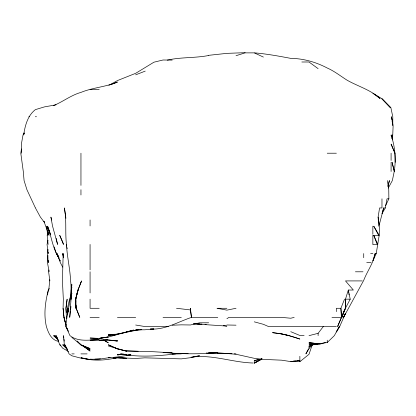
<?xml version="1.0" encoding="UTF-8"?>
<svg xmlns="http://www.w3.org/2000/svg" width="416" height="416" viewBox="0 0 416 416"><rect width="100%" height="100%" fill="white"/><g stroke="black" fill="none" stroke-linecap="round" stroke-linejoin="round"><path stroke-width="0.62" d="M392.787 125.237L392.792 116.724L390.858 107.604L381.971 98.816L390.354 107.604L381.971 98.748L372.85 93.288L380.026 98.483C370.578 89.799 358.088 86.414 347.152 80.236C340.564 76.081 334.422 71.157 327.241 68.006C315.962 62.109 303.529 58.5 290.753 58.37C278.793 56.098 266.791 53.908 254.649 52.874M345.332 308.282L345.483 299.161L348.322 290.035L353.345 290.035L345.483 280.914L362.258 280.914M63.086 308.282L63.991 317.403L66.05 325.307L63.991 317.403L63.086 308.282L63.336 299.161L62.426 280.914L63.19 253.552L63.43 255.377M67.548 314.969L67.746 308.89M392.075 138.616L392.756 134.966L393.115 125.845L391.513 116.724L391.94 119.766M71.349 291.252L71.006 299.161L71.828 284.435L71.448 289.416M48.261 252.335L48.204 253.552L47.044 244.431L48.017 240.172M47.954 255.377L47.471 262.673L49.135 271.794M48.776 290.035L49.79 279.698M68.567 331.354L65.848 326.524C66.872 311.21 72.717 296.494 70.606 280.914C70.054 268.658 67.07 256.677 66.472 244.431L66.716 245.643M391.768 136.791L391.94 134.966L392.387 139.833M70.949 306.457L70.632 309.499M388.248 188.074L392.35 180.575L394.233 171.454C396.188 159.25 395.054 146.666 391.092 134.966L391.43 136.791M70.491 310.716L69.716 317.403L71.042 299.161L71.828 293.166L71.094 299.161L71.157 290.035L71.828 287.076L71.354 291.86M66.03 308.282L67.127 299.161L65.879 308.282L66.43 317.403L66.81 318.62M48.012 249.293L47.471 253.552L48.256 262.673L48.209 260.239M372.85 260.816L376.241 253.552L379.194 235.305L379.47 226.184L378.118 217.064L379.579 207.943L381.971 207.943L381.971 198.822M21.455 148.954L20.8 153.213L23.28 171.454L24.081 180.575L26.92 189.696L35.344 207.776M48.932 269.968L48.615 271.794L49.858 280.914M47.497 294.902L48.339 290.035L49.223 288.428M392.075 138.596L392.725 134.966M381.971 213.725L385.31 207.943L387.015 198.822L388.872 198.822L388.762 189.696L387.364 180.575M48.339 290.035C45.261 301.891 43.576 314.444 46.379 326.524C48.365 332.914 51.282 340.158 58.718 341.437M387.972 186.659L389.397 180.575L387.982 186.051M379.22 224.968L383.672 207.943L385.31 207.943M47.622 233.485L47.174 235.305L48.116 244.431M70.361 297.991L70.85 296.234M382.138 213.148L383.672 207.943M376.241 253.552L375.133 253.552C373.365 263.292 367.193 271.222 363.724 280.327L343.543 317.403L345.483 313.253L339.706 326.524L336.362 332.01L339.316 326.524L334.334 335.644L327.241 342.529L318.12 343.829L308.994 342.607L318.12 343.725L319.332 343.424M373.038 260.213L375.133 253.552M312.26 344.77L308.994 354.307L299.874 361.707L290.753 361.322M70.86 295.646L69.592 299.161L67.501 308.282L68 313.144M344.11 310.716L341.874 317.403L345.405 308.282L341.442 317.403M56.02 104.832L44.465 106.886L35.344 109.642C27.513 115.778 25.095 125.622 23.644 134.966L24.419 133.219M344.531 299.161L340.907 308.282L341.396 317.403L331.973 317.403M341.203 317.975L337.594 326.524L345.405 308.282M385.559 205.66L388.872 198.822M308.428 349.045L305.88 353.891L308.994 348.629L312.359 344.77L308.994 346.59L308.994 348.239M350.215 299.161L345.483 308.162L345.483 299.161L350.215 299.161L348.322 290.035L348.676 292.469M24.19 132.844L23.031 134.966L21.362 144.087L21.388 153.213M318.12 335.644L318.12 333.325L323.331 326.524M226.902 318.713L228.909 317.403L281.632 317.403L290.753 318.224L294.19 317.403M261.851 358.717L254.264 363.324L254.264 360.625L259.132 359.278M256.948 361.358L254.264 363.012L261.674 359.024M256.948 361.457L261.778 358.66M108.852 85.363L117.437 80.569L135.684 73.31L153.925 62.197L163.046 59.998L172.172 60.091M308.994 346.59L312.655 344.77L317.533 344.536M255.403 362.445L261.674 359.336M53.586 105.581C63.008 101.722 71.063 95.165 80.954 92.399C92.732 87.563 105.711 86.986 117.437 82.04L110.599 84.76M137.509 329.706L135.684 329.852L144.804 329.8L153.925 328.973L150.275 329.025C165.074 330.039 177.944 321.854 191.459 317.403L217.776 317.403M135.684 74.838L145.226 71.115M116.828 334.292L112.575 335.644L116.828 334.339M236.023 55.687L245.144 52.874L254.264 52.874L263.385 57.07M325.416 342.498L318.12 344.734L308.994 343.829L313.253 344.146M133.858 330.018L108.316 337.048L99.195 338.385L102.846 337.626M133.25 330.122L126.563 331.854L138.72 329.711M113.355 335.197L116.854 334.303M309.02 335.644L318.12 333.325M110.141 357.484L99.195 359.19L90.074 359.247L91.291 359.216M109.533 357.557L108.316 357.848L117.437 356.944L130.816 354.796M117.437 334.1L126.563 331.952M254.264 360.625L262.174 358.878M128.383 331.557L129.6 331.297M236.023 308.282L226.902 310.138L217.012 308.282M115.008 334.298L108.316 335.644L117.437 334.131M100.412 358.779L94.936 359.122M167.305 60.128C180.903 57.013 194.995 58.183 208.655 55.5M192.847 356.876L199.534 355.763L190.414 357.713L181.293 358.878L144.804 357.843L135.684 358.457L115.008 357.63M99.195 338.385L108.316 336.929L99.195 338.484L90.074 338.047L97.978 338.328M141.762 329.685C130.452 330.507 119.709 335 108.316 334.578L115.008 334.251M123.75 354.188L117.437 354.931L123.521 354.234M113.183 358.155L117.437 357.692L126.563 358.249L115.617 357.547M208.655 55.323L226.902 53.362L245.144 52.676M191.022 357.224C211.999 354.115 232.346 362.487 253.152 363.012M293.186 361.109L295.62 360.89M296.832 360.786L299.874 360.516L290.753 361.603L281.632 360.178L263.385 359.403L254.264 358.316L236.023 354.26L217.776 352.784L208.655 352.711L217.776 352.633C199.555 354.271 181.262 354.151 163.046 352.394L172.172 352.862L153.925 351.749L126.563 350.932L138.117 351.302L135.684 351.452M122.912 354.198L117.437 354.661L126.563 354.38L124.764 354.234M312.655 344.77L308.994 345.062L312.868 344.77M121.087 357.843L113.183 358.062L117.437 357.573C105.498 360.459 92.836 361.384 80.954 357.708L89.466 359.434L80.954 358.181L71.828 355.789L69.077 353.891L64.823 344.77L66.331 347.454M65.848 326.524L69.971 335.644C78.182 342.155 89.471 339.903 99.195 339.617L90.683 340.059M181.293 353.87L172.172 353.891L187.98 353.543M187.98 353.382L181.293 353.688L187.372 353.402M172.172 325.239L181.293 324.844L190.414 324.984L199.534 322.816L208.655 322.79M121.087 357.656L115.008 357.594M175.599 353.891C157.258 356.112 138.876 357.484 120.562 353.891L123.562 354.136M301.844 61.994L308.994 61.994L318.12 68.65M90.074 89.357L99.195 89.357M28.891 116.724L29.354 116.724M35.344 116.724L36.494 116.724M327.241 153.213L336.362 153.213M372.954 244.431L377.224 244.431L373.714 235.305L379.194 235.305L373.755 226.184L378.622 235.305M370.635 253.552L372.85 253.552M366.73 262.673L371.129 262.673M355.415 271.794L363.002 271.794M99.195 308.282L90.074 308.282L90.074 299.161M217.776 308.282L226.902 308.282M90.074 317.403L99.195 317.403M117.437 317.403L135.684 317.403M163.046 317.403L181.293 317.403M168.386 326.524L144.804 326.524L135.684 325.026M336.362 326.524L268.476 326.524L263.385 324.314L254.264 321.833M71.828 353.891L74.188 353.891M80.954 353.891L87.084 353.891M234.198 353.813L236.023 353.891M193.456 323.882L201.968 324.059M197.101 323.856L199.534 323.898M226.902 324.99L236.023 325.177M90.074 340.09L99.195 340.293L108.316 339.69L99.195 340.21L117.437 340.657L115.008 340.491M193.456 323.846L226.902 326.092L223.252 325.551M304.106 335.644L299.874 335.468L290.753 331.687M232.024 353.725L217.776 353.532L226.902 353.423L217.776 353.657L206.222 352.976M205.01 324.262L206.222 324.345M111.358 340.236L108.924 340.07L117.437 341.151L114.4 340.543M314.47 344.235L317.512 344.464M176.53 308.282L190.414 309.941L191.459 317.403L190.414 308.282L190.414 309.941M281.632 333.918L272.511 332.67C281.887 333.549 291.028 335.868 299.874 339.056L288.922 335.644L281.632 333.918L289.271 335.644M126.563 351.317L108.316 345.94M81.52 345.01L90.074 348.598L80.954 345.129L77.054 341.12M81.489 345.067L90.074 349.851L81.791 345.088M68.609 351.525L62.707 348.213L59.966 344.77L60.882 345.608M103.49 339.966L108.316 342.841L104.026 340.148M81.76 345.14L90.074 351.036L83.346 345.946M71.828 337.402L80.954 344.77L79.128 342.945M57.429 338.759L53.586 335.644L58.604 340.34M60.746 345.608L59.769 344.77L56.129 335.644L57.632 338.499M67.267 349.05L62.707 344.77L67.267 349.279M77.303 341.12L78.213 342.03M57.476 338.79L54.428 335.644L57.476 339.009M56.774 337.168L55.588 335.644L58.422 340.475M59.02 257.842C52.567 248.487 51.542 236.652 47.596 226.184L50.19 233.485M60.148 260.962L56.649 253.552L58.464 256.771L56.311 253.552L54.168 246.87M58.406 256.771L56.332 253.552L58.9 257.842M67.631 350.132L64.324 344.77L63.508 335.644L63.84 338.078M35.417 207.943L40.378 217.064L44.465 222.482L44.013 221.281M66.082 326.524L67.616 329.373M62.707 267.16L60.356 262.673L57.044 253.552L58.51 256.974M49.847 232.456L46.748 226.184L50.58 234.738M373.714 235.305L377.811 244.431M59.488 259.251L60.221 260.962M394.976 153.213L391.092 144.087L394.961 153.213L395.2 162.334M44.054 221.655L49.052 235.305L47.882 231.052M51.745 220.106L50.898 217.064L52.567 226.184L57.58 244.431L56.181 238.347M63.991 317.403L66.05 325.307M394.425 171.454L392.07 162.334L394.233 171.454M63.414 256.589L62.707 253.552L63.487 257.806M66.716 246.251C64.823 233.584 66.888 220.584 64.36 207.943L65.92 218.28M66.981 247.468L67.246 248.685M348.852 293.686L349.029 294.902M392.106 120.983L392.361 122.803M392.532 124.02L392.699 125.237M64.007 339.295L64.256 341.12M46.706 227.401L47.731 235.305M68.448 310.107L68.24 308.282L68.318 311.324M341.624 317.403L340.907 308.282L336.362 308.282L336.362 311.631M67.808 308.89L68.032 311.932M66.071 308.89L66.342 312.536M66.612 316.186L66.7 317.403M378.118 217.064L378.628 226.184M75.904 302.198L75.743 299.161L77.849 290.035L75.811 299.161L75.785 308.282L75.743 299.161L78.12 290.035L75.514 299.161L76.128 308.282L79.778 317.403L76.237 308.282L76.071 305.24M391.092 153.213L391.092 160.446M391.092 162.334L391.092 171.454M372.85 226.184L372.85 234.312M372.85 235.305L372.85 244.26M363.724 253.552L363.724 257.728M327.241 340.174L327.241 342.529M299.874 356.288L299.874 361.707M90.074 219.976L90.074 225.935M90.074 244.431L90.074 269.844M90.074 271.794L90.074 292.926M80.954 153.213L80.954 185.39M80.954 189.696L80.954 194.979M80.954 282.391L78.005 290.035L81.557 280.914L80.954 282.391M130.816 354.702L126.563 355.378L130.816 354.702M126.563 351.068L117.437 348.946L108.316 344.77L117.437 348.832L126.563 351.068M66.201 347.615L63.601 344.77L66.201 347.625M62.707 242.029L59.701 235.305L63.487 244.431L62.707 242.029"/></g></svg>
